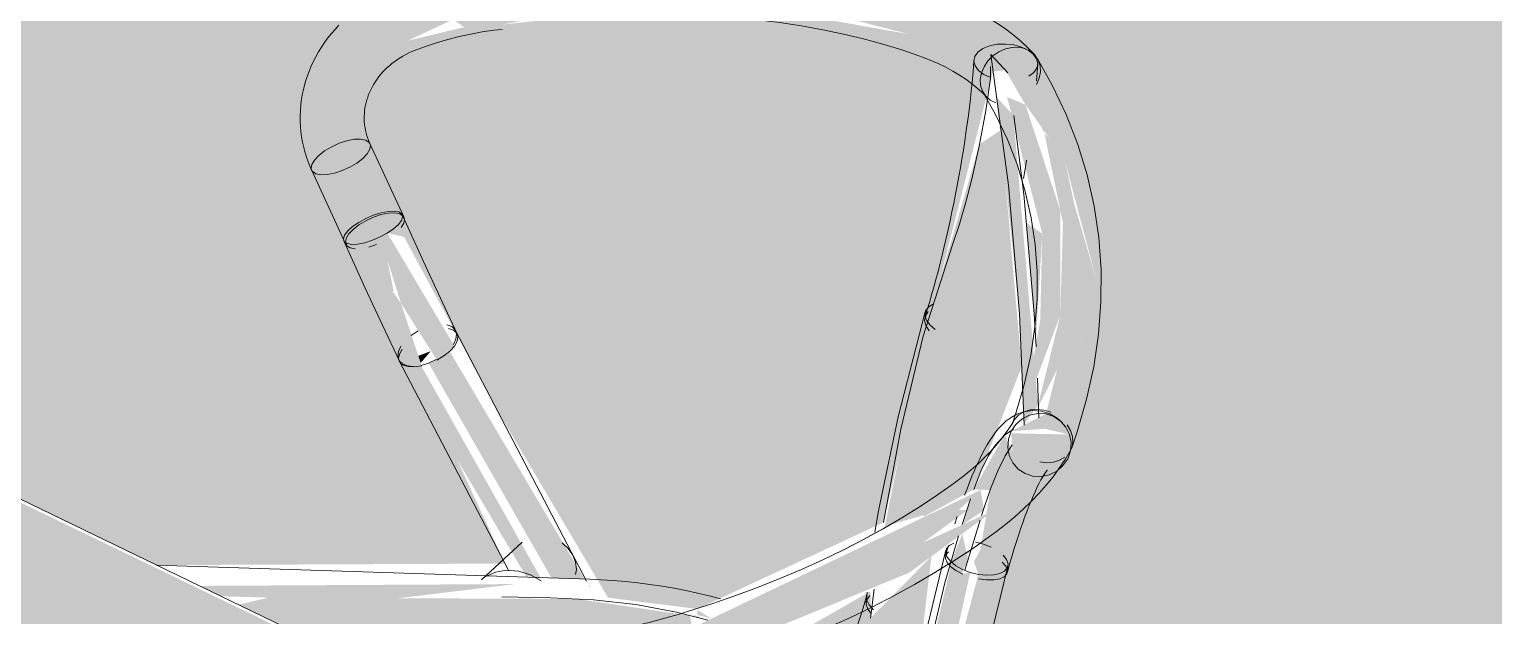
# Model space of a CAD drawing. Header units: inches. Extents: x 27328 to 52026, y -4075 to 4147.
# Drawn here: x 42713.52 to 42736.4, y -2243.4 to -2234.23 of the extents above; entities that cross this region are included whole.
import ezdxf

# ---------------------------------------------------------------- set-up
doc = ezdxf.new("R2010")
doc.units = ezdxf.units.IN
doc.header["$MEASUREMENT"] = 0
for name, color, linetype, lineweight in [('C-BLDG-PADS', 91, 'Continuous', 9), ('I-FURN', 30, 'Continuous', 9), ('S-BEAM', 12, 'Continuous', 9)]:
    doc.layers.add(name, color=color, linetype=linetype, lineweight=lineweight)

# ---------------------------------------------------------------- blocks, each defined once
blk = doc.blocks.new('HermanMiller_Collection_Air-Chair_SideChair_Arms - Arms-457867-Axon - Looking South West')
at = {"layer": 'I-FURN'}
h = blk.add_hatch(color=256, dxfattribs=at)
h.paths.add_polyline_path([(-34182.87, -2234.307), (-34182.689, -2233.841), (-34184.012, -2233.368), (-34187.328, -2233.399), (-34187.319, -2233.657), (-34184.745, -2233.828)], flags=0)
h.paths.add_polyline_path([(-34184.846, -2233.333), (-34186.205, -2233.148), (-34187.302, -2233.275)], flags=0)
for points in [[(-34181.076, -2240.415), (-34180.854, -2240.106), (-34181.239, -2235.575), (-34181.503, -2235.289), (-34181.141, -2238.675), (-34181.082, -2240.242)], [(-34181.07, -2240.209), (-34180.505, -2238.697), (-34180.505, -2237.062), (-34181.051, -2235.409), (-34181.337, -2235.289), (-34180.788, -2237.424), (-34180.819, -2238.777)], [(-34190.243, -2239.401), (-34189.969, -2239.181), (-34191.017, -2237.416), (-34191.129, -2237.477), (-34190.805, -2238.508)], [(-34190.595, -2239.507), (-34190.482, -2239.49), (-34190.805, -2238.508), (-34191.479, -2237.588)], [(-34190.496, -2239.446), (-34190.338, -2239.26), (-34190.533, -2239.335), (-34190.511, -2239.401)], [(-34186.15, -2244.081), (-34182.866, -2242.723), (-34181.534, -2241.746), (-34182.644, -2242.25), (-34181.752, -2241.432), (-34186.29, -2243.602), (-34185.388, -2243.572), (-34186.175, -2243.966)], [(-34184.047, -2242.467), (-34182.513, -2241.622), (-34183.477, -2242.133)], [(-34182.136, -2242.614), (-34181.855, -2242.337), (-34182.148, -2242.49)], [(-34182.623, -2245.93), (-34182.337, -2244.63), (-34181.912, -2242.718), (-34182.052, -2242.744), (-34182.744, -2245.892)], [(-34191.166, -2243.161), (-34189.02, -2242.901), (-34193.954, -2242.93), (-34193.62, -2243.092), (-34192.825, -2243.114)], [(-34187.853, -2242.94), (-34187.972, -2242.822), (-34187.855, -2242.939)]]:
    blk.add_hatch(color=256, dxfattribs=at).paths.add_polyline_path(points, flags=0)
h = blk.add_hatch(color=256, dxfattribs=at)
h.paths.add_polyline_path([(-34180.13, -2238.824), (-34179.941, -2238.149), (-34180.287, -2236.964), (-34180.469, -2236.125), (-34180.753, -2235.859), (-34180.465, -2237.252), (-34180.505, -2238.697), (-34180.87, -2240.171), (-34180.408, -2239.259), (-34180.555, -2240.265)], flags=0)
h.paths.add_polyline_path([(-34180.396, -2240.412), (-34179.936, -2239.077), (-34180.13, -2238.824)], flags=0)
h.paths.add_polyline_path([(-34180.753, -2235.859), (-34180.794, -2235.289), (-34181.016, -2235.289)], flags=0)
h = blk.add_hatch(color=256, dxfattribs=at)
h.paths.add_polyline_path([(-34183.125, -2247.384), (-34182.922, -2245.855), (-34182.517, -2242.467), (-34183.471, -2243.434), (-34183.215, -2247.163), (-34183.126, -2247.382)], flags=0)
h.paths.add_polyline_path([(-34182.644, -2242.25), (-34181.956, -2241.746), (-34182.095, -2241.746), (-34182.54, -2242.155)], flags=0)
h.paths.add_polyline_path([(-34182.638, -2241.848), (-34181.855, -2241.421), (-34181.11, -2239.507), (-34181.433, -2235.806), (-34181.768, -2236.03), (-34182.645, -2239.029), (-34183.247, -2241.999), (-34182.645, -2241.825)], flags=0)
h = blk.add_hatch(color=256, dxfattribs=at)
h.paths.add_polyline_path([(-34181.589, -2256.283), (-34181.448, -2256.074), (-34181.782, -2255.913)], flags=0)
h.paths.add_polyline_path([(-34186.002, -2246.776), (-34186.287, -2245.987), (-34186.942, -2246.023), (-34186.478, -2246.546), (-34186.046, -2246.755)], flags=0)
h.paths.add_polyline_path([(-34187.938, -2242.824), (-34190.044, -2239.263), (-34190.372, -2239.449), (-34188.452, -2242.807), (-34187.947, -2242.823)], flags=0)
h = blk.add_hatch(color=256, dxfattribs=at)
h.paths.add_polyline_path([(-34181.589, -2256.283), (-34182.086, -2255.766), (-34182.372, -2255.627), (-34181.826, -2256.262), (-34181.71, -2256.279)], flags=0)
h.paths.add_polyline_path([(-34186.733, -2246.422), (-34187.149, -2246.097), (-34187.062, -2246.263), (-34186.799, -2246.391)], flags=0)
h.paths.add_polyline_path([(-34188.623, -2242.801), (-34190.488, -2239.491), (-34190.782, -2239.507), (-34188.851, -2242.778), (-34188.647, -2242.8)], flags=0)
h = blk.add_hatch(color=256, dxfattribs=at)
h.paths.add_polyline_path([(-34181.273, -2240.513), (-34180.417, -2240.449), (-34180.729, -2240.242)], flags=0)
h.paths.add_polyline_path([(-34181.246, -2241.006), (-34180.347, -2240.82), (-34180.361, -2240.564), (-34181.271, -2240.545)], flags=0)
h = blk.add_hatch(color=256, dxfattribs=at)
h.paths.add_polyline_path([(-34183.125, -2247.384), (-34182.85, -2247.197), (-34182.024, -2242.675), (-34181.942, -2242.527), (-34182.037, -2242.115), (-34182.184, -2242.484), (-34182.744, -2244.852), (-34183.125, -2247.382)], flags=0)
h.paths.add_polyline_path([(-34182.025, -2241.969), (-34181.698, -2241.746), (-34181.752, -2241.419), (-34181.901, -2241.568), (-34181.956, -2241.746)], flags=0)
h = blk.add_hatch(color=256, dxfattribs=at)
h.paths.add_polyline_path([(-34195.169, -2250.927), (-34192.489, -2250.735), (-34197.741, -2248.195), (-34197.838, -2250.001), (-34197.839, -2250.292), (-34196.36, -2250.887), (-34195.189, -2250.926)], flags=0)
h.paths.add_polyline_path([(-34184.25, -2247.623), (-34184.561, -2245.97), (-34186.046, -2246.263), (-34185.833, -2246.858), (-34184.397, -2247.553)], flags=0)
h.paths.add_polyline_path([(-34187.235, -2246.18), (-34186.808, -2245.972), (-34184.397, -2245.95), (-34184.758, -2243.966), (-34185.388, -2243.811), (-34185.516, -2243.637), (-34186.255, -2243.595), (-34186.29, -2243.394), (-34188.047, -2243.135), (-34192.873, -2243.113), (-34193.349, -2243.223), (-34189.743, -2244.967), (-34188.47, -2244.679), (-34188.93, -2244.804), (-34189.704, -2244.986), (-34187.267, -2246.164)], flags=0)
h.paths.add_polyline_path([(-34189.885, -2244.802), (-34189.882, -2244.413), (-34186.247, -2243.861), (-34187.682, -2244.343), (-34188.47, -2244.502), (-34189.788, -2244.781)], flags=0)
h.paths.add_polyline_path([(-34190.034, -2244.329), (-34188.709, -2243.991), (-34189.515, -2244.219), (-34190.009, -2244.324)], flags=0)
h = blk.add_hatch(color=256, dxfattribs=at)
h.paths.add_polyline_path([(-34185.516, -2243.637), (-34185.716, -2243.496), (-34185.61, -2243.602)], flags=0)
h.paths.add_polyline_path([(-34186.011, -2243.467), (-34186.29, -2243.358), (-34186.175, -2243.424)], flags=0)
for p, q in [((-34181.327, -2234.909), (-34181.593, -2234.625)), ((-34181.594, -2234.812), (-34181.596, -2234.998)), ((-34190.756, -2237.171), (-34191.291, -2236.016)), ((-34191.29, -2236.018), (-34191.282, -2236.045)), ((-34192.199, -2236.434), (-34192.207, -2236.407)), ((-34192.198, -2236.436), (-34191.663, -2237.592)), ((-34191.187, -2237.596), (-34191.307, -2237.636)), ((-34190.645, -2239.015), (-34190.536, -2238.945)), ((-34187.907, -2242.857), (-34189.952, -2238.938)), ((-34190.829, -2239.42), (-34190.84, -2239.376)), ((-34190.838, -2239.401), (-34189.12, -2242.694)), ((-34190.372, -2239.449), (-34190.491, -2239.485)), ((-34190.254, -2239.394), (-34190.372, -2239.449)), ((-34180.842, -2240.302), (-34180.861, -2239.682)), ((-34180.715, -2241.004), (-34180.824, -2240.992)), ((-34182.038, -2241.968), (-34181.906, -2241.568)), ((-34181.594, -2241.415), (-34181.737, -2241.832)), ((-34183.346, -2241.759), (-34183.4, -2242.088)), ((-34182.114, -2241.844), (-34182.152, -2241.961)), ((-34181.759, -2241.901), (-34181.999, -2242.686)), ((-34188.91, -2242.248), (-34189.546, -2242.837)), ((-34187.855, -2242.826), (-34194.629, -2242.604)), ((-34188.064, -2242.673), (-34188.076, -2242.749)), ((-34188.47, -2243.114), (-34189.229, -2243.102)), ((-34183.523, -2243.027), (-34183.537, -2243.194)), ((-34183.531, -2243.076), (-34183.526, -2243.151)), ((-34183.414, -2242.98), (-34183.471, -2243.434))]:
    blk.add_line(p, q, dxfattribs=at)
for points in [[(-34191.772, -2234.168, 0), (-34191.833, -2234.232, 0), (-34191.891, -2234.299, 0), (-34191.946, -2234.367, 0), (-34191.998, -2234.438, 0), (-34192.047, -2234.511, 0), (-34192.093, -2234.585, 0), (-34192.136, -2234.662, 0), (-34192.176, -2234.74, 0), (-34192.213, -2234.819, 0), (-34192.245, -2234.9, 0), (-34192.275, -2234.982, 0), (-34192.301, -2235.065, 0), (-34192.323, -2235.149, 0), (-34192.342, -2235.234, 0), (-34192.356, -2235.32, 0), (-34192.368, -2235.406, 0), (-34192.375, -2235.493, 0), (-34192.378, -2235.58, 0), (-34192.378, -2235.667, 0), (-34192.374, -2235.753, 0), (-34192.367, -2235.824, 0)], [(-34180.904, -2234.632, 0), (-34181.011, -2234.52, 0), (-34181.126, -2234.413, 0), (-34181.248, -2234.311, 0), (-34181.377, -2234.215, 0), (-34181.512, -2234.123, 0), (-34181.654, -2234.037, 0), (-34181.802, -2233.955, 0), (-34181.955, -2233.879, 0), (-34182.114, -2233.807, 0), (-34182.279, -2233.741, 0), (-34182.357, -2233.711, 0)], [(-34182.699, -2234.651, 0), (-34182.982, -2234.554, 0), (-34183.276, -2234.463, 0), (-34183.58, -2234.38, 0), (-34183.894, -2234.305, 0), (-34184.217, -2234.238, 0), (-34184.549, -2234.178, 0), (-34184.889, -2234.127, 0), (-34185.236, -2234.084, 0), (-34185.59, -2234.049, 0), (-34185.95, -2234.023, 0), (-34186.316, -2234.005, 0), (-34186.687, -2233.996, 0), (-34187.062, -2233.996, 0), (-34187.192, -2233.998, 0)], [(-34190.593, -2234.563, 0), (-34190.422, -2234.499, 0), (-34190.249, -2234.441, 0), (-34190.073, -2234.389, 0), (-34189.895, -2234.344, 0), (-34189.715, -2234.305, 0), (-34189.534, -2234.272, 0), (-34189.352, -2234.246, 0), (-34189.222, -2234.232, 0)], [(-34181.839, -2234.655, 0), (-34181.792, -2234.588, 0), (-34181.714, -2234.532, 0), (-34181.612, -2234.49, 0), (-34181.492, -2234.466, 0), (-34181.363, -2234.462, 0), (-34181.234, -2234.476, 0)], [(-34181.234, -2234.476, 0), (-34181.113, -2234.509, 0), (-34181.008, -2234.558, 0), (-34180.927, -2234.62, 0), (-34180.875, -2234.691, 0), (-34180.856, -2234.765, 0), (-34180.871, -2234.839, 0)], [(-34191.373, -2235.717, 0), (-34191.377, -2235.675, 0), (-34191.378, -2235.632, 0), (-34191.378, -2235.589, 0), (-34191.376, -2235.547, 0), (-34191.372, -2235.504, 0), (-34191.366, -2235.461, 0), (-34191.359, -2235.419, 0), (-34191.349, -2235.376, 0), (-34191.337, -2235.334, 0), (-34191.324, -2235.292, 0), (-34191.309, -2235.25, 0), (-34191.291, -2235.209, 0), (-34191.272, -2235.167, 0), (-34191.251, -2235.127, 0), (-34191.228, -2235.087, 0), (-34191.203, -2235.048, 0), (-34191.177, -2235.009, 0), (-34191.148, -2234.971, 0), (-34191.118, -2234.934, 0), (-34191.086, -2234.898, 0), (-34191.052, -2234.862, 0), (-34191.017, -2234.828, 0), (-34190.98, -2234.795, 0), (-34190.941, -2234.763, 0), (-34190.901, -2234.733, 0), (-34190.86, -2234.704, 0), (-34190.817, -2234.676, 0), (-34190.773, -2234.649, 0), (-34190.727, -2234.624, 0), (-34190.68, -2234.601, 0), (-34190.633, -2234.58, 0), (-34190.593, -2234.563, 0)], [(-34181.664, -2235.283, 0), (-34181.732, -2235.214, 0), (-34181.808, -2235.145, 0), (-34181.891, -2235.078, 0), (-34181.981, -2235.012, 0), (-34182.079, -2234.948, 0), (-34182.184, -2234.885, 0), (-34182.296, -2234.825, 0), (-34182.414, -2234.768, 0), (-34182.54, -2234.713, 0), (-34182.672, -2234.661, 0), (-34182.699, -2234.651, 0)], [(-34182.618, -2238.721, 0), (-34182.584, -2238.612, 0), (-34182.55, -2238.499, 0), (-34182.516, -2238.382, 0), (-34182.482, -2238.263, 0), (-34182.448, -2238.141, 0), (-34182.415, -2238.016, 0), (-34182.382, -2237.888, 0), (-34182.35, -2237.759, 0), (-34182.318, -2237.627, 0), (-34182.287, -2237.494, 0), (-34182.257, -2237.359, 0), (-34182.227, -2237.223, 0), (-34182.198, -2237.086, 0), (-34182.17, -2236.948, 0), (-34182.142, -2236.81, 0), (-34182.116, -2236.671, 0), (-34182.091, -2236.532, 0), (-34182.066, -2236.394, 0), (-34182.043, -2236.256, 0), (-34182.02, -2236.118, 0), (-34181.999, -2235.981, 0), (-34181.979, -2235.845, 0), (-34181.96, -2235.711, 0), (-34181.942, -2235.578, 0), (-34181.926, -2235.447, 0), (-34181.91, -2235.318, 0), (-34181.896, -2235.192, 0), (-34181.884, -2235.067, 0), (-34181.873, -2234.946, 0), (-34181.863, -2234.827, 0), (-34181.854, -2234.712, 0)], [(-34181.598, -2234.984, 0), (-34181.702, -2234.935, 0), (-34181.783, -2234.873, 0), (-34181.835, -2234.802, 0), (-34181.854, -2234.728, 0), (-34181.839, -2234.655, 0)], [(-34181.75, -2235.111, 0), (-34181.755, -2235.014, 0), (-34181.737, -2234.914, 0), (-34181.696, -2234.817, 0), (-34181.635, -2234.726, 0), (-34181.557, -2234.647, 0), (-34181.464, -2234.584, 0), (-34181.363, -2234.539, 0)], [(-34181.593, -2234.625, 0), (-34181.316, -2236.665, 0), (-34181.141, -2238.675, 0), (-34181.07, -2240.416, 0)], [(-34181.363, -2234.539, 0), (-34181.258, -2234.515, 0), (-34181.154, -2234.513, 0), (-34181.057, -2234.533, 0), (-34180.971, -2234.574, 0), (-34180.901, -2234.635, 0), (-34180.851, -2234.712, 0), (-34180.822, -2234.801, 0)], [(-34179.976, -2236.994, 0), (-34180.085, -2236.508, 0), (-34180.231, -2236.03, 0), (-34180.413, -2235.561, 0), (-34180.631, -2235.102, 0), (-34180.866, -2234.683, 0)], [(-34180.871, -2234.839, 0), (-34180.919, -2234.905, 0), (-34180.996, -2234.962, 0)], [(-34180.876, -2235.034, 0), (-34180.866, -2234.906, 0), (-34180.856, -2234.781, 0)], [(-34180.822, -2234.801, 0), (-34180.816, -2234.897, 0), (-34180.834, -2234.997, 0), (-34180.875, -2235.095, 0)], [(-34181.596, -2234.998, 0), (-34181.669, -2235.5, 0), (-34181.768, -2236.03, 0), (-34181.887, -2236.575, 0)], [(-34181.514, -2235.378, 0), (-34181.6, -2235.337, 0), (-34181.67, -2235.276, 0), (-34181.721, -2235.199, 0), (-34181.75, -2235.111, 0)], [(-34180.959, -2237.176, 0), (-34181.052, -2236.764, 0), (-34181.176, -2236.357, 0), (-34181.332, -2235.956, 0), (-34181.518, -2235.563, 0), (-34181.706, -2235.227, 0)], [(-34180.883, -2239.194, 0), (-34180.913, -2238.678, 0), (-34181.076, -2236.807, 0), (-34181.229, -2235.578, 0)], [(-34192.367, -2235.824, 0), (-34192.356, -2235.91, 0), (-34192.341, -2235.996, 0), (-34192.322, -2236.08, 0), (-34192.3, -2236.164, 0), (-34192.274, -2236.247, 0), (-34192.244, -2236.329, 0), (-34192.21, -2236.409, 0), (-34192.199, -2236.434, 0)], [(-34191.29, -2236.018, 0), (-34191.307, -2235.978, 0), (-34191.322, -2235.938, 0), (-34191.336, -2235.897, 0), (-34191.348, -2235.856, 0), (-34191.357, -2235.814, 0), (-34191.365, -2235.772, 0), (-34191.371, -2235.73, 0), (-34191.373, -2235.717, 0)], [(-34192.207, -2236.407, 0), (-34192.197, -2236.345, 0), (-34192.156, -2236.275, 0), (-34192.088, -2236.202, 0), (-34191.996, -2236.131, 0), (-34191.886, -2236.066, 0), (-34191.768, -2236.012, 0)], [(-34191.768, -2236.012, 0), (-34191.647, -2235.972, 0), (-34191.533, -2235.95, 0), (-34191.434, -2235.947, 0), (-34191.356, -2235.963, 0), (-34191.304, -2235.996, 0), (-34191.29, -2236.018, 0)], [(-34191.282, -2236.045, 0), (-34191.292, -2236.107, 0), (-34191.333, -2236.177, 0), (-34191.401, -2236.25, 0), (-34191.494, -2236.321, 0), (-34191.603, -2236.386, 0), (-34191.721, -2236.44, 0)], [(-34181.081, -2236.564, 0), (-34181.056, -2236.419, 0), (-34181.033, -2236.275, 0)], [(-34191.721, -2236.44, 0), (-34191.842, -2236.48, 0), (-34191.956, -2236.502, 0), (-34192.055, -2236.505, 0), (-34192.133, -2236.489, 0), (-34192.185, -2236.456, 0), (-34192.199, -2236.434, 0)], [(-34181.887, -2236.575, 0), (-34181.979, -2236.932, 0), (-34182.081, -2237.278, 0), (-34182.188, -2237.597, 0)], [(-34179.976, -2236.994, 0), (-34179.903, -2237.487, 0), (-34179.868, -2237.986, 0), (-34179.87, -2238.489, 0), (-34179.909, -2238.995, 0), (-34179.984, -2239.504, 0), (-34180.095, -2240.013, 0), (-34180.243, -2240.522, 0), (-34180.327, -2240.771, 0)], [(-34191.231, -2237.137, 0), (-34191.351, -2237.188, 0), (-34191.463, -2237.249, 0), (-34191.561, -2237.315, 0), (-34191.636, -2237.383, 0), (-34191.684, -2237.448, 0), (-34191.703, -2237.504, 0)], [(-34191.671, -2237.564, 0), (-34191.661, -2237.502, 0), (-34191.621, -2237.432, 0), (-34191.552, -2237.359, 0), (-34191.46, -2237.287, 0), (-34191.351, -2237.222, 0), (-34191.233, -2237.167, 0)], [(-34191.249, -2237.528, 0), (-34191.129, -2237.477, 0), (-34191.017, -2237.416, 0), (-34190.92, -2237.349, 0), (-34190.844, -2237.282, 0), (-34190.796, -2237.217, 0), (-34190.778, -2237.161, 0)], [(-34191.233, -2237.167, 0), (-34191.112, -2237.128, 0), (-34190.999, -2237.105, 0), (-34190.9, -2237.101, 0), (-34190.822, -2237.117, 0), (-34190.77, -2237.15, 0), (-34190.748, -2237.199, 0)], [(-34190.778, -2237.161, 0), (-34190.791, -2237.116, 0), (-34190.835, -2237.086, 0), (-34190.907, -2237.073, 0), (-34191.001, -2237.077, 0), (-34191.112, -2237.099, 0), (-34191.231, -2237.137, 0)], [(-34190.748, -2237.199, 0), (-34190.758, -2237.261, 0), (-34190.799, -2237.331, 0)], [(-34189.926, -2238.989, 0), (-34190.189, -2238.432, 0), (-34190.453, -2237.862, 0), (-34190.716, -2237.279, 0), (-34190.783, -2237.129, 0)], [(-34180.959, -2237.176, 0), (-34180.898, -2237.595, 0), (-34180.868, -2238.019, 0), (-34180.869, -2238.449, 0), (-34180.902, -2238.884, 0), (-34180.967, -2239.323, 0), (-34181.065, -2239.767, 0), (-34181.194, -2240.214, 0), (-34181.258, -2240.405, 0)], [(-34191.703, -2237.504, 0), (-34191.689, -2237.549, 0), (-34191.645, -2237.579, 0), (-34191.574, -2237.592, 0), (-34191.479, -2237.588, 0), (-34191.369, -2237.566, 0), (-34191.249, -2237.528, 0)], [(-34190.829, -2239.42, 0), (-34191.095, -2238.855, 0), (-34191.362, -2238.278, 0), (-34191.629, -2237.688, 0), (-34191.697, -2237.536, 0)], [(-34191.52, -2237.662, 0), (-34191.598, -2237.646, 0), (-34191.649, -2237.613, 0), (-34191.671, -2237.564, 0)], [(-34182.188, -2237.597, 0), (-34182.645, -2239.029, 0), (-34182.997, -2240.478, 0), (-34183.265, -2241.938, 0)], [(-34182.494, -2238.528, 0), (-34182.566, -2238.573, 0), (-34182.609, -2238.632, 0), (-34182.62, -2238.701, 0)], [(-34182.615, -2238.648, 0), (-34183.036, -2240.286, 0), (-34183.346, -2241.759, 0)], [(-34182.626, -2238.781, 0), (-34182.613, -2238.707, 0), (-34182.567, -2238.644, 0)], [(-34182.555, -2238.944, 0), (-34182.606, -2238.862, 0), (-34182.626, -2238.781, 0)], [(-34182.62, -2238.701, 0), (-34182.597, -2238.777, 0), (-34182.543, -2238.852, 0), (-34182.461, -2238.923, 0)], [(-34189.915, -2239.033, 0), (-34189.927, -2239.103, 0), (-34189.969, -2239.181, 0), (-34190.04, -2239.26, 0), (-34190.133, -2239.335, 0), (-34190.243, -2239.401, 0)], [(-34190.087, -2238.848, 0), (-34190.009, -2238.878, 0), (-34189.957, -2238.928, 0), (-34189.936, -2238.995, 0)], [(-34190.062, -2238.907, 0), (-34189.985, -2238.931, 0), (-34189.935, -2238.974, 0), (-34189.915, -2239.033, 0)], [(-34189.936, -2238.995, 0), (-34189.945, -2239.073, 0), (-34189.986, -2239.158, 0)], [(-34190.854, -2239.344, 0), (-34190.845, -2239.266, 0), (-34190.804, -2239.181, 0)], [(-34190.84, -2239.376, 0), (-34190.828, -2239.306, 0), (-34190.786, -2239.229, 0)], [(-34190.605, -2239.499, 0), (-34190.703, -2239.491, 0), (-34190.781, -2239.461, 0), (-34190.833, -2239.411, 0), (-34190.854, -2239.344, 0)], [(-34190.482, -2239.49, 0), (-34190.595, -2239.507, 0), (-34190.693, -2239.502, 0), (-34190.77, -2239.478, 0), (-34190.82, -2239.435, 0)], [(-34180.805, -2240.198, 0), (-34180.946, -2240.188, 0), (-34181.075, -2240.208, 0), (-34181.185, -2240.247, 0), (-34181.275, -2240.297, 0), (-34181.349, -2240.352, 0), (-34181.411, -2240.409, 0), (-34181.466, -2240.467, 0), (-34181.516, -2240.528, 0), (-34181.562, -2240.591, 0), (-34181.606, -2240.657, 0), (-34181.648, -2240.726, 0), (-34181.689, -2240.798, 0), (-34181.729, -2240.874, 0), (-34181.769, -2240.954, 0), (-34181.808, -2241.037, 0), (-34181.847, -2241.125, 0), (-34181.886, -2241.216, 0), (-34181.924, -2241.312, 0), (-34181.962, -2241.411, 0), (-34182.001, -2241.514, 0)], [(-34181.258, -2240.405, 0), (-34181.257, -2240.4, 0), (-34181.215, -2240.322, 0), (-34181.151, -2240.257, 0), (-34181.07, -2240.209, 0), (-34180.975, -2240.18, 0), (-34180.87, -2240.171, 0)], [(-34180.87, -2240.171, 0), (-34180.762, -2240.182, 0), (-34180.655, -2240.215, 0)], [(-34180.805, -2240.198, 0), (-34180.67, -2240.24, 0), (-34180.557, -2240.306, 0), (-34180.47, -2240.382, 0)], [(-34181.234, -2240.352, 0), (-34181.291, -2240.445, 0), (-34181.356, -2240.54, 0), (-34181.428, -2240.635, 0), (-34181.508, -2240.731, 0), (-34181.595, -2240.828, 0), (-34181.689, -2240.924, 0), (-34181.791, -2241.02, 0), (-34181.899, -2241.116, 0), (-34182.014, -2241.21, 0), (-34182.136, -2241.304, 0), (-34182.163, -2241.323, 0)], [(-34180.729, -2240.242, 0), (-34180.858, -2240.235, 0), (-34180.985, -2240.261, 0), (-34181.102, -2240.319, 0), (-34181.2, -2240.405, 0), (-34181.273, -2240.513, 0), (-34181.316, -2240.636, 0)], [(-34180.347, -2240.82, 0), (-34180.337, -2240.691, 0), (-34180.361, -2240.564, 0), (-34180.417, -2240.449, 0), (-34180.501, -2240.353, 0), (-34180.607, -2240.282, 0), (-34180.729, -2240.242, 0)], [(-34180.396, -2240.412, 0), (-34180.344, -2240.501, 0), (-34180.315, -2240.594, 0)], [(-34181.525, -2240.734, 0), (-34181.374, -2240.567, 0), (-34181.238, -2240.479, 0)], [(-34181.316, -2240.636, 0), (-34181.326, -2240.765, 0), (-34181.302, -2240.891, 0), (-34181.246, -2241.006, 0), (-34181.162, -2241.103, 0), (-34181.056, -2241.173, 0), (-34180.934, -2241.214, 0)], [(-34180.315, -2240.594, 0), (-34180.309, -2240.686, 0), (-34180.328, -2240.774, 0), (-34180.349, -2240.819, 0)], [(-34181.855, -2241.421, 0), (-34181.745, -2241.137, 0), (-34181.633, -2240.904, 0), (-34181.525, -2240.734, 0)], [(-34181.26, -2240.727, 0), (-34181.369, -2240.898, 0), (-34181.482, -2241.13, 0), (-34181.594, -2241.415, 0)], [(-34180.349, -2240.819, 0), (-34180.431, -2240.956, 0), (-34180.521, -2241.091, 0), (-34180.619, -2241.224, 0), (-34180.725, -2241.354, 0), (-34180.838, -2241.482, 0), (-34180.958, -2241.607, 0), (-34181.084, -2241.729, 0), (-34181.218, -2241.849, 0), (-34181.358, -2241.965, 0), (-34181.504, -2242.079, 0), (-34181.573, -2242.13, 0)], [(-34180.934, -2241.214, 0), (-34180.805, -2241.221, 0), (-34180.678, -2241.194, 0), (-34180.562, -2241.136, 0), (-34180.464, -2241.05, 0), (-34180.39, -2240.942, 0), (-34180.347, -2240.82, 0)], [(-34180.707, -2241.119, 0), (-34180.712, -2241.123, 0), (-34180.723, -2241.137, 0), (-34180.739, -2241.159, 0), (-34180.76, -2241.19, 0), (-34180.783, -2241.228, 0), (-34180.809, -2241.273, 0), (-34180.836, -2241.325, 0), (-34180.865, -2241.383, 0), (-34180.895, -2241.447, 0), (-34180.926, -2241.516, 0), (-34180.958, -2241.591, 0), (-34180.991, -2241.672, 0), (-34181.024, -2241.757, 0), (-34181.058, -2241.847, 0), (-34181.092, -2241.942, 0), (-34181.126, -2242.04, 0), (-34181.16, -2242.143, 0), (-34181.195, -2242.25, 0), (-34181.229, -2242.361, 0), (-34181.263, -2242.475, 0), (-34181.297, -2242.592, 0), (-34181.331, -2242.712, 0), (-34181.334, -2242.725, 0)], [(-34180.434, -2240.917, 0), (-34180.516, -2240.966, 0), (-34180.611, -2240.995, 0), (-34180.715, -2241.004, 0)], [(-34182.163, -2241.323, 0), (-34182.424, -2241.508, 0), (-34182.696, -2241.688, 0), (-34182.979, -2241.865, 0), (-34183.274, -2242.037, 0), (-34183.578, -2242.204, 0), (-34183.892, -2242.365, 0), (-34184.215, -2242.521, 0), (-34184.546, -2242.672, 0), (-34184.886, -2242.816, 0), (-34185.233, -2242.954, 0), (-34185.587, -2243.085, 0), (-34185.947, -2243.209, 0), (-34186.312, -2243.327, 0), (-34186.44, -2243.365, 0)], [(-34188.288, -2242.259, 0), (-34188.192, -2242.346, 0), (-34188.12, -2242.448, 0), (-34188.076, -2242.56, 0), (-34188.064, -2242.673, 0)], [(-34181.573, -2242.13, 0), (-34181.858, -2242.333, 0), (-34182.155, -2242.53, 0), (-34182.463, -2242.721, 0), (-34182.781, -2242.907, 0), (-34183.108, -2243.087, 0), (-34183.445, -2243.26, 0), (-34183.791, -2243.427, 0), (-34184.145, -2243.587, 0), (-34184.506, -2243.741, 0), (-34184.874, -2243.887, 0), (-34185.25, -2244.027, 0), (-34185.631, -2244.158, 0), (-34186.017, -2244.282, 0), (-34186.152, -2244.323, 0)], [(-34183.125, -2247.384, 0), (-34182.922, -2245.855, 0), (-34182.658, -2244.364, 0), (-34182.308, -2242.884, 0), (-34182.094, -2242.145, 0)], [(-34182.169, -2242.26, 0), (-34182.242, -2242.299, 0), (-34182.285, -2242.35, 0), (-34182.295, -2242.412, 0)], [(-34181.585, -2242.325, 0), (-34181.705, -2242.279, 0), (-34181.832, -2242.248, 0)], [(-34182.292, -2242.37, 0), (-34182.706, -2244.079, 0), (-34183.01, -2245.615, 0)], [(-34182.301, -2242.5, 0), (-34182.293, -2242.444, 0), (-34182.253, -2242.399, 0)], [(-34182.262, -2242.33, 0), (-34182.298, -2242.458, 0), (-34182.298, -2242.459, 0)], [(-34182.295, -2242.412, 0), (-34182.273, -2242.48, 0), (-34182.218, -2242.549, 0), (-34182.136, -2242.614, 0), (-34182.032, -2242.672, 0), (-34181.912, -2242.718, 0), (-34181.785, -2242.749, 0)], [(-34181.322, -2242.585, 0), (-34181.345, -2242.517, 0), (-34181.399, -2242.449, 0)], [(-34188.967, -2242.698, 0), (-34189.154, -2242.683, 0), (-34189.329, -2242.713, 0), (-34189.481, -2242.785, 0)], [(-34188.613, -2242.852, 0), (-34188.783, -2242.755, 0), (-34188.967, -2242.698, 0)], [(-34182.029, -2242.744, 0), (-34182.135, -2242.688, 0), (-34182.219, -2242.627, 0), (-34182.275, -2242.562, 0), (-34182.301, -2242.5, 0)], [(-34182.025, -2245.789, 0), (-34181.69, -2244.114, 0), (-34181.325, -2242.627, 0)], [(-34181.785, -2242.749, 0), (-34181.66, -2242.763, 0), (-34181.545, -2242.758, 0), (-34181.448, -2242.737, 0), (-34181.376, -2242.699, 0), (-34181.333, -2242.647, 0), (-34181.322, -2242.585, 0)], [(-34181.332, -2242.684, 0), (-34181.34, -2242.74, 0), (-34181.38, -2242.786, 0), (-34181.45, -2242.818, 0), (-34181.545, -2242.836, 0), (-34181.658, -2242.836, 0), (-34181.782, -2242.82, 0)], [(-34181.414, -2242.558, 0), (-34181.357, -2242.622, 0), (-34181.332, -2242.684, 0)], [(-34185.811, -2243.134, 0), (-34185.99, -2243.086, 0), (-34186.171, -2243.042, 0), (-34186.354, -2243.002, 0), (-34186.539, -2242.966, 0), (-34186.726, -2242.934, 0), (-34186.915, -2242.906, 0), (-34187.105, -2242.882, 0), (-34187.295, -2242.861, 0), (-34187.487, -2242.845, 0), (-34187.679, -2242.833, 0), (-34187.855, -2242.826, 0)], [(-34186.009, -2243.464, 0), (-34186.501, -2243.339, 0), (-34187.137, -2243.222, 0), (-34187.796, -2243.147, 0), (-34188.47, -2243.114, 0)], [(-34183.896, -2243.995, 0), (-34183.88, -2243.973, 0), (-34183.861, -2243.945, 0), (-34183.839, -2243.911, 0), (-34183.816, -2243.87, 0), (-34183.792, -2243.824, 0), (-34183.767, -2243.772, 0), (-34183.741, -2243.714, 0), (-34183.715, -2243.652, 0), (-34183.689, -2243.584, 0), (-34183.662, -2243.512, 0), (-34183.636, -2243.436, 0), (-34183.61, -2243.356, 0), (-34183.585, -2243.271, 0), (-34183.559, -2243.183, 0), (-34183.535, -2243.091, 0), (-34183.528, -2243.064, 0)], [(-34183.537, -2243.22, 0), (-34183.526, -2243.148, 0), (-34183.482, -2243.082, 0)], [(-34183.526, -2243.151, 0), (-34183.489, -2243.228, 0), (-34183.421, -2243.303, 0)], [(-34186.44, -2243.365, 0), (-34186.682, -2243.435, 0), (-34186.928, -2243.501, 0), (-34187.175, -2243.561, 0), (-34187.425, -2243.615, 0), (-34187.676, -2243.665, 0), (-34187.928, -2243.709, 0), (-34188.181, -2243.748, 0), (-34188.433, -2243.782, 0), (-34188.452, -2243.784, 0)], [(-34183.459, -2243.361, 0), (-34183.514, -2243.292, 0), (-34183.537, -2243.22, 0)]]:
    blk.add_polyline3d(points, dxfattribs=at)
blk = doc.blocks.new('Girt_Z - 10_D-1078091-Axon - Looking South West')
at = {"layer": 'S-BEAM'}
blk.add_hatch(color=256, dxfattribs=at).paths.add_polyline_path([(-34127.443, -2279.294), (-34127.443, -2275.142), (-34225.312, -2227.812), (-34229.206, -2230.08), (-34159.486, -2263.798)], flags=0)
blk.add_line((-34127.443, -2275.093), (-34225.23, -2227.802), dxfattribs=at)

msp = doc.modelspace()

# ---------------------------------------------------------------- hatches: boundary and pattern name
at = {"layer": 'C-BLDG-PADS'}
h = msp.add_hatch(color=256, dxfattribs=at)
h.paths.add_polyline_path([(42782.689, -2367.744), (42782.689, -2325.085), (42710.53, -2290.189), (42710.53, -2316.976), (42703.795, -2320.899), (42702.686, -2320.363), (42702.686, -2317.222), (42692.328, -2312.212), (42689.381, -2313.929), (42688.273, -2313.392), (42688.273, -2279.425), (42683.94, -2277.329), (42683.707, -2282.531), (42683.085, -2282.551), (42682.877, -2282.332), (42682.877, -2276.815), (42682.092, -2276.59), (42682.092, -2278.471), (42678.615, -2276.915), (42678.615, -2309.709), (42676, -2311.232), (42676.16, -2312.993), (42781.485, -2364.088), (42781.485, -2365.822), (42780.338, -2366.607), (42781.485, -2367.162)], flags=0)
h.paths.add_polyline_path([(42782.689, -2317.989), (42782.689, -2282.192), (42728.664, -2256.273), (42728.026, -2256.121), (42727.76, -2255.627), (42723.448, -2253.542), (42729.895, -2266.726), (42729.319, -2266.827), (42728.915, -2266.617), (42721.984, -2252.834), (42720.385, -2252.282), (42713.906, -2252.226), (42713.811, -2251.165), (42713.906, -2250.949), (42713.293, -2250.864), (42712.127, -2250.408), (42711.53, -2250.532), (42711.435, -2250.543), (42710.917, -2257.214), (42710.53, -2257.311), (42710.53, -2283.093), (42781.527, -2317.428)], flags=0)
h.paths.add_polyline_path([(42674.568, -2315.456), (42674.754, -2314.417), (42674.07, -2314.123), (42674.07, -2315.215)], flags=0)
h.paths.add_polyline_path([(42720.373, -2218.934), (42720.345, -2218.608), (42719.704, -2218.822), (42720.366, -2218.933)], flags=0)
h.paths.add_polyline_path([(42718.822, -2218.041), (42718.832, -2218.218), (42718.918, -2218.104)], flags=0)
h.paths.add_polyline_path([(42719.327, -2238.508), (42719.794, -2239.26), (42719.429, -2238.67)], flags=0)
h.paths.add_polyline_path([(42730.002, -2238.824), (42730.133, -2239.259), (42729.929, -2239.259)], flags=0)
h.paths.add_polyline_path([(42782.689, -2275.096), (42782.689, -2243.297), (42762.528, -2233.572), (42763.054, -2247.413), (42762.431, -2247.423), (42762.223, -2247.201), (42761.319, -2232.963), (42761.144, -2233.051), (42761.146, -2237.879), (42760.587, -2237.9), (42760.358, -2237.737), (42760.033, -2232.995), (42743.765, -2233.475), (42743.361, -2245.576), (42743.169, -2247.898), (42742.546, -2247.918), (42742.338, -2247.699), (42742.338, -2233.431), (42740.565, -2233.475), (42739.544, -2222.432), (42731.451, -2218.518), (42731.703, -2219.365), (42731.825, -2219.479), (42732.385, -2232.966), (42731.771, -2233.009), (42731.551, -2232.851), (42730.833, -2223.513), (42730.702, -2223.196), (42730.225, -2217.925), (42729.544, -2217.75), (42729.511, -2218.889), (42721.721, -2219.267), (42714.287, -2234.028), (42713.681, -2233.959), (42713.57, -2233.723), (42720.472, -2219.113), (42720.345, -2218.933), (42718.307, -2218.629), (42717.78, -2218.472), (42717.488, -2218.472), (42717.526, -2217.617), (42717.686, -2217.571), (42718.161, -2217.346), (42718.399, -2217.903), (42719.427, -2218.039), (42720.344, -2217.875), (42720.366, -2217.635), (42719.563, -2217.451), (42717.686, -2216.883), (42717.053, -2216.746), (42713.377, -2223.474), (42712.766, -2223.405), (42712.649, -2223.157), (42716.255, -2215.649), (42715.888, -2214.491), (42715.71, -2214.496), (42715.106, -2211.442), (42714.549, -2210.344), (42712.034, -2209.128), (42710.53, -2217.091), (42710.53, -2240.199), (42715.504, -2242.605), (42720.954, -2242.581), (42719.115, -2238.591), (42719.212, -2238.317), (42719.115, -2237.835), (42719.115, -2237.416), (42719.378, -2237.477), (42720.81, -2240.147), (42722.562, -2243.114), (42723.957, -2243.29), (42726.867, -2241.938), (42727.647, -2238.528), (42728.575, -2234.892), (42728.769, -2234.87), (42729.081, -2235.409), (42729.693, -2236.265), (42730.191, -2238.149), (42729.577, -2239.55), (42729.403, -2240.242), (42729.379, -2240.474), (42729.771, -2240.564), (42729.577, -2240.863), (42728.875, -2240.82), (42728.758, -2240.567), (42728.277, -2241.421), (42728.533, -2241.432), (42728.38, -2242.362), (42728.277, -2242.551), (42728.347, -2242.749), (42727.402, -2246.295), (42727.078, -2247.382), (42727.006, -2247.382), (42726.892, -2247.102), (42727.01, -2248.169), (42781.642, -2274.589)], flags=0)
h.paths.add_polyline_path([(42688.273, -2272.329), (42688.273, -2267.931), (42684.304, -2268.107), (42684.384, -2270.96), (42685.094, -2270.791), (42687.417, -2271.915)], flags=0)
h.paths.add_polyline_path([(42683.031, -2271.23), (42682.877, -2268.064), (42681.103, -2268.107), (42680.082, -2256.02), (42682.788, -2255.932), (42682.54, -2255.711), (42683.106, -2255.478), (42683.494, -2255.936), (42688.273, -2255.818), (42688.273, -2247.495), (42682.456, -2247.836), (42682.056, -2252.349), (42681.526, -2252.349), (42681.28, -2252.127), (42681.28, -2247.667), (42678.615, -2247.836), (42678.615, -2269.095), (42683.002, -2271.216)], flags=0)
h.paths.add_polyline_path([(42711.466, -2266.725), (42710.917, -2266.484), (42711.793, -2253.059), (42712.378, -2253.081), (42712.568, -2253.112), (42711.707, -2266.675), (42711.466, -2266.724)], flags=0)
h.paths.add_polyline_path([(42727.765, -2245.958), (42727.667, -2245.836), (42727.768, -2245.942)], flags=0)
h.paths.add_polyline_path([(42727.587, -2247.392), (42727.654, -2246.295), (42727.723, -2246.295), (42727.588, -2247.382)], flags=0)
h.paths.add_polyline_path([(42724.102, -2246.456), (42724.086, -2246.144), (42724.038, -2246.333), (42724.086, -2246.424)], flags=0)
h.paths.add_polyline_path([(42726.23, -2244.303), (42726.51, -2244.061), (42726.676, -2243.918), (42726.661, -2243.012), (42725.173, -2243.868), (42726.165, -2244.286)], flags=0)
h.paths.add_polyline_path([(42724.741, -2243.574), (42724.498, -2243.474), (42724.498, -2243.516)], flags=0)
h.paths.add_polyline_path([(42724.178, -2243.439), (42723.957, -2243.306), (42723.957, -2243.386)], flags=0)
h.paths.add_polyline_path([(42723.75, -2243.37), (42723.541, -2243.291), (42723.724, -2243.363)], flags=0)
h.paths.add_polyline_path([(42729.24, -2239.192), (42729.344, -2237.424), (42729.095, -2237.252), (42729.22, -2238.697)], flags=0)
h.paths.add_polyline_path([(42778.788, -2203.875), (42779.255, -2204.627), (42778.89, -2204.037)], flags=0)
h.paths.add_polyline_path([(42782.689, -2236.202), (42782.689, -2220.675), (42781.151, -2217.617), (42773.367, -2217.593), (42773.272, -2216.533), (42773.367, -2216.316), (42772.754, -2216.231), (42771.588, -2215.775), (42770.991, -2215.899), (42770.896, -2215.91), (42770.378, -2222.581), (42769.794, -2222.611), (42769.549, -2222.375), (42770.518, -2208.737), (42771.142, -2208.586), (42773.221, -2207.915), (42780.415, -2207.948), (42778.576, -2203.958), (42778.673, -2203.684), (42778.576, -2203.202), (42778.576, -2202.783), (42778.839, -2202.844), (42780.271, -2205.514), (42782.023, -2208.482), (42782.689, -2208.431), (42782.689, -2202.404), (42768.482, -2195.533), (42769.793, -2212.318), (42759.332, -2212.698), (42759.332, -2217.263), (42758.711, -2217.257), (42758.541, -2217.085), (42758.214, -2212.604), (42752.61, -2212.742), (42752.61, -2221.065), (42761.534, -2221.007), (42761.781, -2221.396), (42761.74, -2221.678), (42762.508, -2221.081), (42762.137, -2221.849), (42761.814, -2222.346), (42761.68, -2222.677), (42761.888, -2223.196), (42762.152, -2223.007), (42762.113, -2225.422), (42762.347, -2226.364), (42770.455, -2230.285), (42771.254, -2218.426), (42771.839, -2218.448), (42772.03, -2218.479), (42771.598, -2230.838), (42780.801, -2235.289)], flags=0)
h.paths.add_polyline_path([(42719.427, -2234.412), (42720.145, -2234.077), (42720.311, -2234.198)], flags=0)
h.paths.add_polyline_path([(42724.437, -2233.828), (42724.437, -2233.978), (42723.336, -2233.859)], flags=0)
h.paths.add_polyline_path([(42727.262, -2234.307), (42725.148, -2233.932), (42722.427, -2233.698), (42720.147, -2233.737), (42723.336, -2233.158), (42725.286, -2233.333), (42726.803, -2233.612), (42727.334, -2234.016), (42727.277, -2234.183)], flags=0)
h.paths.add_polyline_path([(42720.904, -2234.158), (42722.323, -2233.886), (42721.927, -2234.048)], flags=0)
h.paths.add_polyline_path([(42719.175, -2233.755), (42720.414, -2233.39), (42719.422, -2233.695), (42719.2, -2233.749)], flags=0)
h.paths.add_polyline_path([(42725.234, -2233.612), (42725.19, -2233.499), (42725.19, -2233.602)], flags=0)
h.paths.add_polyline_path([(42686.182, -2225.905), (42686.236, -2225.126), (42686.17, -2224.505)], flags=0)
h.paths.add_polyline_path([(42681.268, -2227.481), (42686.135, -2227.361), (42686.229, -2220.763), (42685.815, -2219.973), (42684.919, -2219.196), (42684.707, -2219.042), (42684.671, -2218.924), (42684.671, -2218.51), (42687.955, -2217.981), (42688.273, -2217.895), (42688.074, -2199.425), (42687.37, -2199.793), (42683.119, -2197.959), (42682.929, -2204.472), (42682.714, -2208.388), (42682.091, -2208.408), (42681.884, -2208.189), (42681.884, -2197.402), (42678.615, -2195.977), (42678.615, -2226.198), (42681.205, -2227.451)], flags=0)
h.paths.add_polyline_path([(42686.15, -2227.361), (42686.209, -2227.359), (42686.169, -2227.27)], flags=0)
h.paths.add_polyline_path([(42680.254, -2224.597), (42680.612, -2223.928), (42680.487, -2224.48)], flags=0)
h.paths.add_polyline_path([(42680.487, -2222.471), (42680.487, -2221.906), (42680.289, -2221.866), (42680.705, -2221.14), (42681.855, -2219.861), (42681.855, -2220.112), (42682.452, -2219.737), (42682.082, -2220.269), (42681.171, -2221.32), (42680.604, -2222.525)], flags=0)
h.paths.add_polyline_path([(42680.39, -2223.846), (42680.224, -2223.138), (42680.436, -2223.196)], flags=0)
h.paths.add_polyline_path([(42680.782, -2222.689), (42680.782, -2222.395), (42681.392, -2221.287), (42683.105, -2219.737), (42682.971, -2220.006), (42681.392, -2221.673), (42680.836, -2222.6)], flags=0)
h.paths.add_polyline_path([(42681.068, -2221.637), (42681.701, -2220.667), (42681.513, -2221.036), (42681.302, -2221.32)], flags=0)
h.paths.add_polyline_path([(42681.675, -2221.426), (42682.602, -2220.462), (42681.678, -2221.424)], flags=0)
h.paths.add_polyline_path([(42761.894, -2220.832), (42761.887, -2220.493), (42762.648, -2220.278), (42762.817, -2220.793), (42762.541, -2220.805)], flags=0)
h.paths.add_polyline_path([(42749.474, -2220.139), (42749.474, -2212.819), (42741.917, -2213.203), (42741.921, -2216.486), (42744.551, -2217.758)], flags=0)
h.paths.add_polyline_path([(42782.471, -2217.403), (42782.689, -2217.166), (42782.477, -2217.309)], flags=0)
h.paths.add_polyline_path([(42782.689, -2218.471), (42782.471, -2217.403), (42782.44, -2217.976)], flags=0)
h.paths.add_polyline_path([(42782.466, -2216.503), (42782.689, -2216.435), (42782.627, -2215.989), (42782.432, -2216.219), (42782.459, -2216.435)], flags=0)
h.paths.add_polyline_path([(42740.805, -2215.946), (42740.742, -2213.034), (42735.133, -2213.203), (42740.757, -2215.923)], flags=0)
h.paths.add_polyline_path([(42719.191, -2214.994), (42719.75, -2214.795), (42719.75, -2214.256), (42719.427, -2212.995), (42718.988, -2212.972), (42718.476, -2213.969), (42718.538, -2214.79), (42719.117, -2214.986)], flags=0)
h.paths.add_polyline_path([(42782.689, -2213.365), (42782.482, -2211.911), (42782.326, -2212.018), (42782.627, -2213.347)], flags=0)
h.paths.add_polyline_path([(42717.813, -2213.079), (42717.868, -2212.972), (42717.19, -2213.037)], flags=0)
h.paths.add_polyline_path([(42745.644, -2191.273), (42745.697, -2190.493), (42745.631, -2189.872)], flags=0)
h.paths.add_polyline_path([(42723.097, -2177.656), (42722.026, -2177.742), (42722.172, -2177.859), (42722.642, -2177.756)], flags=0)
h.paths.add_polyline_path([(42722.479, -2205.264), (42722.052, -2206.226), (42722.228, -2206.053), (42722.369, -2205.608)], flags=0)
h.paths.add_polyline_path([(42733.842, -2212.579), (42732.226, -2193.058), (42745.596, -2192.728), (42745.69, -2186.13), (42745.276, -2185.341), (42744.38, -2184.563), (42744.168, -2184.41), (42744.132, -2184.291), (42744.132, -2183.877), (42743.997, -2183.692), (42725.46, -2174.944), (42724.884, -2175.715), (42727.969, -2182.03), (42727.387, -2182.13), (42726.963, -2181.861), (42724.406, -2177.278), (42723.545, -2177.564), (42721.793, -2178.083), (42728.902, -2192.583), (42728.325, -2192.684), (42727.922, -2192.474), (42720.697, -2178.107), (42717.853, -2178.299), (42713.568, -2202.124), (42713.632, -2202.805), (42721.228, -2206.414), (42722.565, -2204.1), (42722.759, -2204.311), (42722.786, -2204.718), (42722.669, -2205.363), (42722.17, -2206.934), (42726.731, -2209.14), (42728.851, -2209.08), (42728.997, -2209.29), (42729.658, -2209.369), (42731.034, -2209.77), (42731.389, -2211.392), (42732.942, -2212.144)], flags=0)
h.paths.add_polyline_path([(42715.133, -2211.456), (42715.13, -2211.103), (42715.131, -2211.448)], flags=0)
h.paths.add_polyline_path([(42715.996, -2211.389), (42716.144, -2211.116), (42715.623, -2211.103), (42715.754, -2211.184), (42715.991, -2211.389)], flags=0)
h.paths.add_polyline_path([(42716.057, -2200.654), (42717.284, -2200.457), (42716.538, -2200.564)], flags=0)
h.paths.add_polyline_path([(42714.733, -2201.45), (42714.715, -2201.186), (42717.228, -2200.151), (42720.956, -2200.219), (42721.114, -2200.444), (42722.464, -2200.832), (42722.324, -2200.937), (42720.172, -2200.658), (42718.491, -2200.658), (42715.112, -2201.326)], flags=0)
h.paths.add_polyline_path([(42714.609, -2201.089), (42714.715, -2200.91), (42716.057, -2200.427), (42715.785, -2200.658), (42714.673, -2201.066)], flags=0)
h.paths.add_polyline_path([(42716.613, -2201.077), (42718.067, -2200.821), (42716.734, -2201.062), (42716.66, -2201.071)], flags=0)
h.paths.add_polyline_path([(42782.689, -2195.308), (42782.689, -2161.512), (42758.849, -2149.983), (42727.284, -2168.513), (42775.689, -2191.922)], flags=0)
h.paths.add_polyline_path([(42745.611, -2192.728), (42745.67, -2192.727), (42745.666, -2192.466)], flags=0)
h.paths.add_polyline_path([(42753.099, -2192.543), (42753.202, -2192.541), (42753.089, -2192.171)], flags=0)
h.paths.add_polyline_path([(42753.153, -2191.087), (42753.066, -2191.239), (42753.151, -2191.101)], flags=0)
h.paths.add_polyline_path([(42753.217, -2192.54), (42761.531, -2192.171), (42753.153, -2188.12), (42753.221, -2191.072), (42753.153, -2191.101), (42753.201, -2192.171)], flags=0)
h.paths.add_polyline_path([(42739.716, -2189.965), (42740.073, -2189.295), (42739.948, -2189.847)], flags=0)
h.paths.add_polyline_path([(42739.948, -2187.838), (42739.948, -2187.273), (42739.75, -2187.233), (42740.166, -2186.507), (42741.316, -2185.228), (42741.316, -2185.479), (42741.914, -2185.104), (42741.543, -2185.636), (42740.633, -2186.688), (42740.065, -2187.893)], flags=0)
h.paths.add_polyline_path([(42739.851, -2189.213), (42739.685, -2188.505), (42739.948, -2187.838)], flags=0)
h.paths.add_polyline_path([(42740.243, -2188.056), (42740.243, -2187.763), (42740.853, -2186.654), (42742.566, -2185.104), (42742.432, -2185.373), (42740.853, -2187.04), (42740.297, -2187.967)], flags=0)
h.paths.add_polyline_path([(42740.529, -2187.004), (42741.162, -2186.035), (42740.975, -2186.403), (42740.594, -2186.916)], flags=0)
h.paths.add_polyline_path([(42741.137, -2186.793), (42742.064, -2185.829), (42741.139, -2186.791)], flags=0)
h.paths.add_polyline_path([(42723.514, -2176.925), (42723.965, -2176.595), (42723.899, -2175.989), (42722.622, -2176.393), (42721.978, -2176.709), (42722.172, -2176.986), (42723.253, -2176.937)], flags=0)
h.paths.add_polyline_path([(42722.622, -2173.909), (42722.794, -2173.871), (42722.172, -2173.137), (42721.935, -2173.235), (42722.172, -2173.837), (42722.381, -2173.897)], flags=0)
h.paths.add_polyline_path([(42782.689, -2154.411), (42782.689, -2136.098), (42765.51, -2146.103), (42779.364, -2152.803)], flags=0)

# ---------------------------------------------------------------- block references
at = {"layer": 'I-FURN'}
msp.add_blockref('HermanMiller_Collection_Air-Chair_SideChair_Arms - Arms-457867-Axon - Looking South West', (76910.132, 0), dxfattribs=at)
at = {"layer": 'S-BEAM'}
msp.add_blockref('Girt_Z - 10_D-1078091-Axon - Looking South West', (76910.132, 0), dxfattribs=at)

doc.saveas('drawing.dxf')
